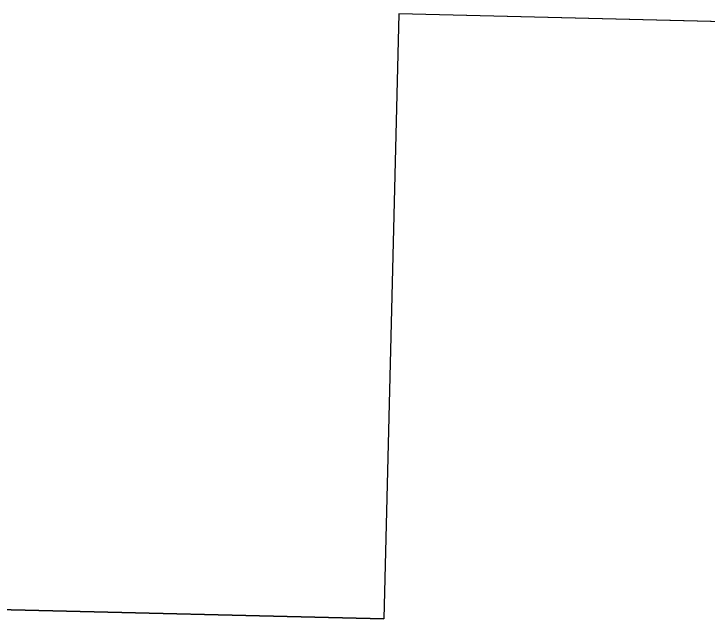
# Model space of a CAD drawing. Header units: millimetres. Extents: x 1418 to 1811, y 1796 to 1956.
# Drawn here: x 1499.37 to 1500.954, y 1843.786 to 1845.167 of the extents above; entities that cross this region are included whole.
import ezdxf

# ---------------------------------------------------------------- set-up
doc = ezdxf.new("R2010")
doc.units = ezdxf.units.MM
doc.layers.add('layout', color=253, linetype='Continuous', lineweight=13)
doc.layers.add('LINHAGROSSA', color=7, linetype='Continuous', lineweight=30)

msp = doc.modelspace()

# ---------------------------------------------------------------- linework, layer by layer
at = {"layer": 'layout'}
for p, q in [((1500.248, 1845.1668), (1500.2144, 1843.7858)), ((1504.9891, 1845.0514), (1500.248, 1845.1668)), ((1500.2144, 1843.7858), (1497.1704, 1843.8599)), ((1500.2144, 1843.7855), (1497.1704, 1843.8596))]:
    msp.add_line(p, q, dxfattribs=at)
at = {"layer": 'LINHAGROSSA'}
for p, q in [((1500.248, 1845.1668), (1500.2144, 1843.7858)), ((1504.9891, 1845.0514), (1500.248, 1845.1668)), ((1500.2144, 1843.7858), (1497.1704, 1843.8599)), ((1500.2144, 1843.7855), (1497.1704, 1843.8596))]:
    msp.add_line(p, q, dxfattribs=at)

doc.saveas('drawing.dxf')
